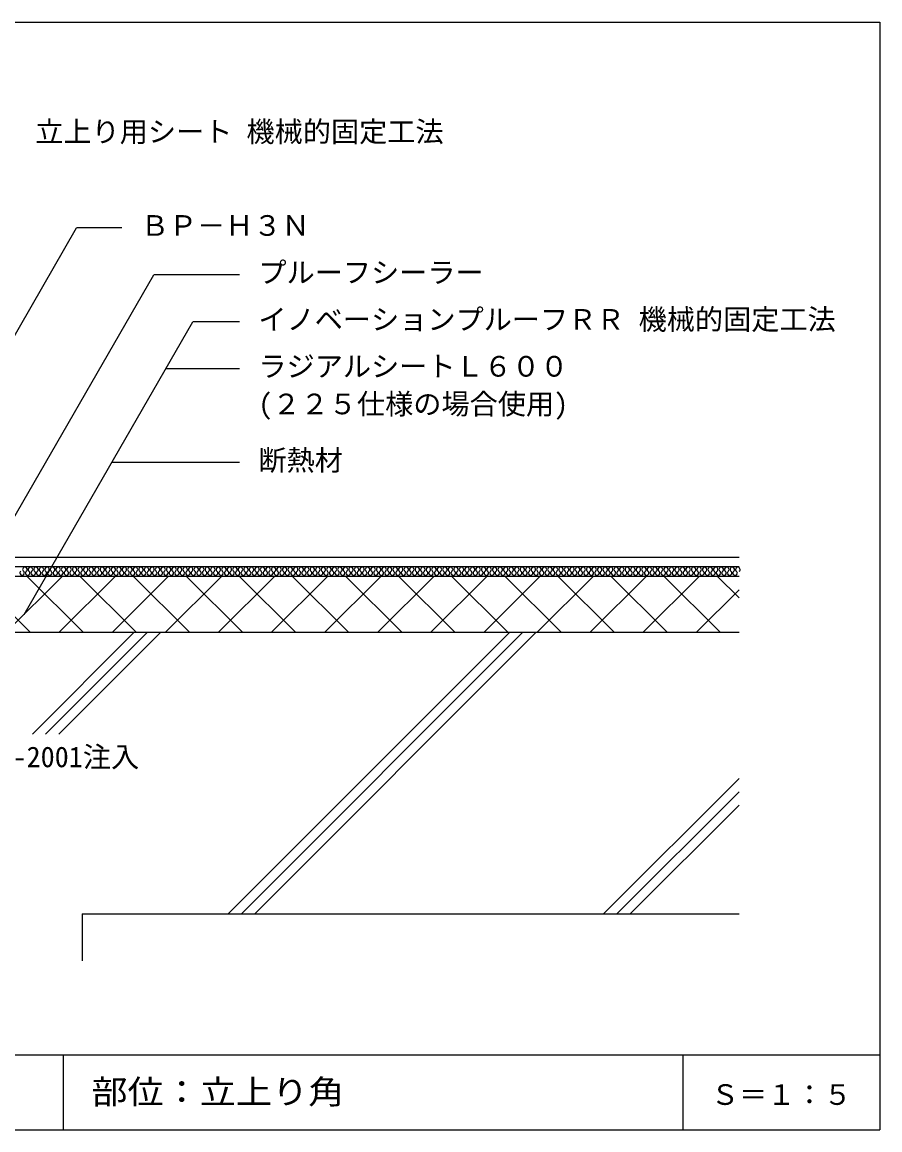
# Model space of a CAD drawing. Units: millimetres, scale not verified. Extents: x -420 to 380, y -303 to 287.
# Drawn here: x -77 to 380, y -303 to 287 of the extents above; entities that cross this region are included whole.
import ezdxf
from ezdxf.enums import TextEntityAlignment as Align

# ---------------------------------------------------------------- set-up
doc = ezdxf.new("R2010")
doc.units = ezdxf.units.MM
doc.header["$LTSCALE"] = 5
for name, color, linetype in [('2-2_in line', 7, 'Continuous'), ('2-3', 3, 'Continuous'), ('2-4_out line', 2, 'Continuous'), ('2-A_moji', 7, 'Continuous'), ('2-D_ハッチ他', 4, 'Continuous'), ('2-E_con他', 4, 'Continuous'), ('F-2', 7, 'Continuous'), ('F-5', 6, 'Continuous'), ('F-7', 1, 'Continuous'), ('F-A', 7, 'Continuous')]:
    doc.layers.add(name, color=color, linetype=linetype)
doc.styles.add('HG丸ｺﾞｼｯｸM-PRO', font='')
doc.styles.add('ＭＳ ゴシック', font='')
doc.styles.get('HG丸ｺﾞｼｯｸM-PRO').set_extended_font_data('HG丸ｺﾞｼｯｸM-PRO')
doc.styles.get('ＭＳ ゴシック').set_extended_font_data('MS Gothic')

msp = doc.modelspace()

# ---------------------------------------------------------------- linework, layer by layer
at = {"layer": '2-2_in line'}
for p, q in [((-158.605, -2.935), (305.28, -2.935)), ((-158.605, -7.935), (305.28, -7.935)), ((-194.72, -37.935), (305.28, -37.935))]:
    msp.add_line(p, q, dxfattribs=at)
at = {"layer": '2-3'}
for q in [(-44.72, -212.935), (305.28, -187.935)]:
    msp.add_line((-44.72, -187.935), q, dxfattribs=at)
at = {"layer": '2-4_out line'}
msp.add_line((-88.812, 2.065), (305.28, 2.065), dxfattribs=at)
at = {"layer": '2-A_moji'}
for p, q in [((-147.528, 4.316), (-47.567, 177.455)), ((-23.42, 177.455), (-47.567, 177.455)), ((-88.428, 10.518), (-6.481, 152.455)), ((39.236, 152.455), (-6.481, 152.455)), ((-75.556, -28.356), (14.401, 127.455)), ((39.236, 127.455), (14.401, 127.455)), ((39.236, 102.455), (-0.032, 102.455)), ((39.236, 52.455), (-28.9, 52.455))]:
    msp.add_line(p, q, dxfattribs=at)
at = {"layer": '2-D_ハッチ他'}
for p, q in [((-102.403, -7.935), (-72.403, -37.935)), ((-85.135, -37.935), (-55.135, -7.935)), ((-74.119, -7.935), (-44.119, -37.935)), ((-56.851, -37.935), (-26.851, -7.935)), ((-45.834, -7.935), (-15.834, -37.935)), ((-28.566, -37.935), (1.434, -7.935)), ((-17.55, -7.935), (12.45, -37.935)), ((-0.282, -37.935), (29.718, -7.935)), ((10.734, -7.935), (40.734, -37.935)), ((28.002, -37.935), (58.002, -7.935)), ((39.018, -7.935), (69.018, -37.935)), ((56.286, -37.935), (86.286, -7.935)), ((67.303, -7.935), (97.303, -37.935)), ((84.571, -37.935), (114.571, -7.935)), ((95.587, -7.935), (125.587, -37.935)), ((112.855, -37.935), (142.855, -7.935)), ((123.871, -7.935), (153.871, -37.935)), ((141.139, -37.935), (171.139, -7.935)), ((152.156, -7.935), (182.156, -37.935)), ((169.423, -37.935), (199.423, -7.935)), ((180.44, -7.935), (210.44, -37.935)), ((197.708, -37.935), (227.708, -7.935)), ((208.724, -7.935), (238.724, -37.935)), ((225.992, -37.935), (255.992, -7.935)), ((237.008, -7.935), (267.008, -37.935)), ((254.276, -37.935), (284.276, -7.935)), ((265.293, -7.935), (295.293, -37.935)), ((293.577, -7.935), (305.28, -19.638)), ((282.561, -37.935), (305.28, -15.215))]:
    msp.add_line(p, q, dxfattribs=at)
for centre, start, end in [((-76.606, -6.393), 127.52351, 52.47649), ((-75.134, -4.477), 307.52351, 232.47649), ((-73.662, -6.393), 127.52351, 52.47649), ((-72.191, -4.477), 307.52351, 232.47649), ((-70.719, -6.393), 127.52351, 52.47649), ((-69.247, -4.477), 307.52351, 232.47649), ((-67.775, -6.393), 127.52351, 52.47649), ((-66.303, -4.477), 307.52351, 232.47649), ((-64.831, -6.393), 127.52351, 52.47649), ((-63.359, -4.477), 307.52351, 232.47649), ((-61.887, -6.393), 127.52351, 52.47649), ((-60.415, -4.477), 307.52351, 232.47649), ((-58.943, -6.393), 127.52351, 52.47649), ((-57.471, -4.477), 307.52351, 232.47649), ((-55.999, -6.393), 127.52351, 52.47649), ((-54.527, -4.477), 307.52351, 232.47649), ((-53.055, -6.393), 127.52351, 52.47649), ((-51.583, -4.477), 307.52351, 232.47649), ((-50.111, -6.393), 127.52351, 52.47649), ((-48.639, -4.477), 307.52351, 232.47649), ((-47.167, -6.393), 127.52351, 52.47649), ((-45.695, -4.477), 307.52351, 232.47649), ((-44.223, -6.393), 127.52351, 52.47649), ((-42.751, -4.477), 307.52351, 232.47649), ((-41.279, -6.393), 127.52351, 52.47649), ((-39.807, -4.477), 307.52351, 232.47649), ((-38.335, -6.393), 127.52351, 52.47649), ((-36.863, -4.477), 307.52351, 232.47649), ((-35.392, -6.393), 127.52351, 52.47649), ((-33.92, -4.477), 307.52351, 232.47649), ((-32.448, -6.393), 127.52351, 52.47649), ((-30.976, -4.477), 307.52351, 232.47649), ((-29.504, -6.393), 127.52351, 52.47649), ((-28.032, -4.477), 307.52351, 232.47649), ((-26.56, -6.393), 127.52351, 52.47649), ((-25.088, -4.477), 307.52351, 232.47649), ((-23.616, -6.393), 127.52351, 52.47649), ((-22.144, -4.477), 307.52351, 232.47649), ((-20.672, -6.393), 127.52351, 52.47649), ((-19.2, -4.477), 307.52351, 232.47649), ((-17.728, -6.393), 127.52351, 52.47649), ((-16.256, -4.477), 307.52351, 232.47649), ((-14.784, -6.393), 127.52351, 52.47649), ((-13.312, -4.477), 307.52351, 232.47649), ((-11.84, -6.393), 127.52351, 52.47649), ((-10.368, -4.477), 307.52351, 232.47649), ((-8.896, -6.393), 127.52351, 52.47649), ((-7.424, -4.477), 307.52351, 232.47649), ((-5.952, -6.393), 127.52351, 52.47649), ((-4.48, -4.477), 307.52351, 232.47649), ((-3.008, -6.393), 127.52351, 52.47649), ((-1.536, -4.477), 307.52351, 232.47649), ((-0.064, -6.393), 127.52351, 52.47649), ((1.407, -4.477), 307.52351, 232.47649), ((2.879, -6.393), 127.52351, 52.47649), ((4.351, -4.477), 307.52351, 232.47649), ((5.823, -6.393), 127.52351, 52.47649), ((7.295, -4.477), 307.52351, 232.47649), ((8.767, -6.393), 127.52351, 52.47649), ((10.239, -4.477), 307.52351, 232.47649), ((11.711, -6.393), 127.52351, 52.47649), ((13.183, -4.477), 307.52351, 232.47649), ((14.655, -6.393), 127.52351, 52.47649), ((16.127, -4.477), 307.52351, 232.47649), ((17.599, -6.393), 127.52351, 52.47649), ((19.071, -4.477), 307.52351, 232.47649), ((20.543, -6.393), 127.52351, 52.47649), ((22.015, -4.477), 307.52351, 232.47649), ((23.487, -6.393), 127.52351, 52.47649), ((24.959, -4.477), 307.52351, 232.47649), ((26.431, -6.393), 127.52351, 52.47649), ((27.903, -4.477), 307.52351, 232.47649), ((29.375, -6.393), 127.52351, 52.47649), ((30.847, -4.477), 307.52351, 232.47649), ((32.319, -6.393), 127.52351, 52.47649), ((33.791, -4.477), 307.52351, 232.47649), ((35.263, -6.393), 127.52351, 52.47649), ((36.735, -4.477), 307.52351, 232.47649), ((38.206, -6.393), 127.52351, 52.47649), ((39.678, -4.477), 307.52351, 232.47649), ((41.15, -6.393), 127.52351, 52.47649), ((42.622, -4.477), 307.52351, 232.47649), ((44.094, -6.393), 127.52351, 52.47649), ((45.566, -4.477), 307.52351, 232.47649), ((47.038, -6.393), 127.52351, 52.47649), ((48.51, -4.477), 307.52351, 232.47649), ((49.982, -6.393), 127.52351, 52.47649), ((51.454, -4.477), 307.52351, 232.47649), ((52.926, -6.393), 127.52351, 52.47649), ((54.398, -4.477), 307.52351, 232.47649), ((55.87, -6.393), 127.52351, 52.47649), ((57.342, -4.477), 307.52351, 232.47649), ((58.814, -6.393), 127.52351, 52.47649), ((60.286, -4.477), 307.52351, 232.47649), ((61.758, -6.393), 127.52351, 52.47649), ((63.23, -4.477), 307.52351, 232.47649), ((64.702, -6.393), 127.52351, 52.47649), ((66.174, -4.477), 307.52351, 232.47649), ((67.646, -6.393), 127.52351, 52.47649), ((69.118, -4.477), 307.52351, 232.47649), ((70.59, -6.393), 127.52351, 52.47649), ((72.062, -4.477), 307.52351, 232.47649), ((73.534, -6.393), 127.52351, 52.47649), ((75.005, -4.477), 307.52351, 232.47649), ((76.477, -6.393), 127.52351, 52.47649), ((77.949, -4.477), 307.52351, 232.47649), ((79.421, -6.393), 127.52351, 52.47649), ((80.893, -4.477), 307.52351, 232.47649), ((82.365, -6.393), 127.52351, 52.47649), ((83.837, -4.477), 307.52351, 232.47649), ((85.309, -6.393), 127.52351, 52.47649), ((86.781, -4.477), 307.52351, 232.47649), ((88.253, -6.393), 127.52351, 52.47649), ((89.725, -4.477), 307.52351, 232.47649), ((91.197, -6.393), 127.52351, 52.47649), ((92.669, -4.477), 307.52351, 232.47649), ((94.141, -6.393), 127.52351, 52.47649), ((95.613, -4.477), 307.52351, 232.47649), ((97.085, -6.393), 127.52351, 52.47649), ((98.557, -4.477), 307.52351, 232.47649), ((100.029, -6.393), 127.52351, 52.47649), ((101.501, -4.477), 307.52351, 232.47649), ((102.973, -6.393), 127.52351, 52.47649), ((104.445, -4.477), 307.52351, 232.47649), ((105.917, -6.393), 127.52351, 52.47649), ((107.389, -4.477), 307.52351, 232.47649), ((108.861, -6.393), 127.52351, 52.47649), ((110.333, -4.477), 307.52351, 232.47649), ((111.804, -6.393), 127.52351, 52.47649), ((113.276, -4.477), 307.52351, 232.47649), ((114.748, -6.393), 127.52351, 52.47649), ((116.22, -4.477), 307.52351, 232.47649), ((117.692, -6.393), 127.52351, 52.47649), ((119.164, -4.477), 307.52351, 232.47649), ((120.636, -6.393), 127.52351, 52.47649), ((122.108, -4.477), 307.52351, 232.47649), ((123.58, -6.393), 127.52351, 52.47649), ((125.052, -4.477), 307.52351, 232.47649), ((126.524, -6.393), 127.52351, 52.47649), ((127.996, -4.477), 307.52351, 232.47649), ((129.468, -6.393), 127.52351, 52.47649), ((130.94, -4.477), 307.52351, 232.47649), ((132.412, -6.393), 127.52351, 52.47649), ((133.884, -4.477), 307.52351, 232.47649), ((135.356, -6.393), 127.52351, 52.47649), ((136.828, -4.477), 307.52351, 232.47649), ((138.3, -6.393), 127.52351, 52.47649), ((139.772, -4.477), 307.52351, 232.47649), ((141.244, -6.393), 127.52351, 52.47649), ((142.716, -4.477), 307.52351, 232.47649), ((144.188, -6.393), 127.52351, 52.47649), ((145.66, -4.477), 307.52351, 232.47649), ((147.132, -6.393), 127.52351, 52.47649), ((148.603, -4.477), 307.52351, 232.47649), ((150.075, -6.393), 127.52351, 52.47649), ((151.547, -4.477), 307.52351, 232.47649), ((153.019, -6.393), 127.52351, 52.47649), ((154.491, -4.477), 307.52351, 232.47649), ((155.963, -6.393), 127.52351, 52.47649), ((157.435, -4.477), 307.52351, 232.47649), ((158.907, -6.393), 127.52351, 52.47649), ((160.379, -4.477), 307.52351, 232.47649), ((161.851, -6.393), 127.52351, 52.47649), ((163.323, -4.477), 307.52351, 232.47649), ((164.795, -6.393), 127.52351, 52.47649), ((166.267, -4.477), 307.52351, 232.47649), ((167.739, -6.393), 127.52351, 52.47649), ((169.211, -4.477), 307.52351, 232.47649), ((170.683, -6.393), 127.52351, 52.47649), ((172.155, -4.477), 307.52351, 232.47649), ((173.627, -6.393), 127.52351, 52.47649), ((175.099, -4.477), 307.52351, 232.47649), ((176.571, -6.393), 127.52351, 52.47649), ((178.043, -4.477), 307.52351, 232.47649), ((179.515, -6.393), 127.52351, 52.47649), ((180.987, -4.477), 307.52351, 232.47649), ((182.459, -6.393), 127.52351, 52.47649), ((183.931, -4.477), 307.52351, 232.47649), ((185.402, -6.393), 127.52351, 52.47649), ((186.874, -4.477), 307.52351, 232.47649), ((188.346, -6.393), 127.52351, 52.47649), ((189.818, -4.477), 307.52351, 232.47649), ((191.29, -6.393), 127.52351, 52.47649), ((192.762, -4.477), 307.52351, 232.47649), ((194.234, -6.393), 127.52351, 52.47649), ((195.706, -4.477), 307.52351, 232.47649), ((197.178, -6.393), 127.52351, 52.47649), ((198.65, -4.477), 307.52351, 232.47649), ((200.122, -6.393), 127.52351, 52.47649), ((201.594, -4.477), 307.52351, 232.47649), ((203.066, -6.393), 127.52351, 52.47649), ((204.538, -4.477), 307.52351, 232.47649), ((206.01, -6.393), 127.52351, 52.47649), ((207.482, -4.477), 307.52351, 232.47649), ((208.954, -6.393), 127.52351, 52.47649), ((210.426, -4.477), 307.52351, 232.47649), ((211.898, -6.393), 127.52351, 52.47649), ((213.37, -4.477), 307.52351, 232.47649), ((214.842, -6.393), 127.52351, 52.47649), ((216.314, -4.477), 307.52351, 232.47649), ((217.786, -6.393), 127.52351, 52.47649), ((219.258, -4.477), 307.52351, 232.47649), ((220.73, -6.393), 127.52351, 52.47649), ((222.201, -4.477), 307.52351, 232.47649), ((223.673, -6.393), 127.52351, 52.47649), ((225.145, -4.477), 307.52351, 232.47649), ((226.617, -6.393), 127.52351, 52.47649), ((228.089, -4.477), 307.52351, 232.47649), ((229.561, -6.393), 127.52351, 52.47649), ((231.033, -4.477), 307.52351, 232.47649), ((232.505, -6.393), 127.52351, 52.47649), ((233.977, -4.477), 307.52351, 232.47649), ((235.449, -6.393), 127.52351, 52.47649), ((236.921, -4.477), 307.52351, 232.47649), ((238.393, -6.393), 127.52351, 52.47649), ((239.865, -4.477), 307.52351, 232.47649), ((241.337, -6.393), 127.52351, 52.47649), ((242.809, -4.477), 307.52351, 232.47649), ((244.281, -6.393), 127.52351, 52.47649), ((245.753, -4.477), 307.52351, 232.47649), ((247.225, -6.393), 127.52351, 52.47649), ((248.697, -4.477), 307.52351, 232.47649), ((250.169, -6.393), 127.52351, 52.47649), ((251.641, -4.477), 307.52351, 232.47649), ((253.113, -6.393), 127.52351, 52.47649), ((254.585, -4.477), 307.52351, 232.47649), ((256.057, -6.393), 127.52351, 52.47649), ((257.529, -4.477), 307.52351, 232.47649), ((259, -6.393), 127.52351, 52.47649), ((260.472, -4.477), 307.52351, 232.47649), ((261.944, -6.393), 127.52351, 52.47649), ((263.416, -4.477), 307.52351, 232.47649), ((264.888, -6.393), 127.52351, 52.47649), ((266.36, -4.477), 307.52351, 232.47649), ((267.832, -6.393), 127.52351, 52.47649), ((269.304, -4.477), 307.52351, 232.47649), ((270.776, -6.393), 127.52351, 52.47649), ((272.248, -4.477), 307.52351, 232.47649), ((273.72, -6.393), 127.52351, 52.47649), ((275.192, -4.477), 307.52351, 232.47649), ((276.664, -6.393), 127.52351, 52.47649), ((278.136, -4.477), 307.52351, 232.47649), ((279.608, -6.393), 127.52351, 52.47649), ((281.08, -4.477), 307.52351, 232.47649), ((282.552, -6.393), 127.52351, 52.47649), ((284.024, -4.477), 307.52351, 232.47649), ((285.496, -6.393), 127.52351, 52.47649), ((286.968, -4.477), 307.52351, 232.47649), ((288.44, -6.393), 127.52351, 52.47649), ((289.912, -4.477), 307.52351, 232.47649), ((291.384, -6.393), 127.52351, 52.47649), ((292.856, -4.477), 307.52351, 232.47649), ((294.328, -6.393), 127.52351, 52.47649), ((295.799, -4.477), 307.52351, 232.47649), ((297.271, -6.393), 127.52351, 52.47649), ((298.743, -4.477), 307.52351, 232.47649), ((300.215, -6.393), 127.52351, 52.47649), ((301.687, -4.477), 307.52351, 232.47649), ((303.159, -6.393), 127.52351, 52.47649), ((304.631, -4.477), 307.52351, 232.47649)]:
    msp.add_arc(centre, 1.208, start, end, dxfattribs=at)
at = {"layer": '2-E_con他'}
for p, q in [((-71.156, -92.205), (-16.886, -37.935)), ((-64.085, -92.205), (-9.815, -37.935)), ((-57.014, -92.205), (-2.744, -37.935)), ((33.114, -187.935), (183.114, -37.935)), ((40.185, -187.935), (190.185, -37.935)), ((47.256, -187.935), (197.256, -37.935)), ((233.114, -187.935), (305.28, -115.768)), ((240.185, -187.935), (305.28, -122.839)), ((247.256, -187.935), (305.28, -129.91))]:
    msp.add_line(p, q, dxfattribs=at)
at = {"layer": 'F-2'}
for p, q in [((-54.72, -262.935), (-54.72, -302.935)), ((275.28, -262.935), (275.28, -302.935))]:
    msp.add_line(p, q, dxfattribs=at)
at = {"layer": 'F-5'}
msp.add_line((-419.72, -262.935), (380.28, -262.935), dxfattribs=at)
at = {"layer": 'F-7'}
for p, q in [((-419.72, 287.065), (380.28, 287.065)), ((380.28, 287.065), (380.28, -302.935)), ((-419.72, -302.935), (380.28, -302.935))]:
    msp.add_line(p, q, dxfattribs=at)

# ---------------------------------------------------------------- texts
at = {"layer": '2-A_moji', "style": 'ＭＳ ゴシック'}
for s, p in [('立上り用シート 機械的固定工法', (-69.633, 219.955)), ('ＢＰ－Ｈ３Ｎ', (-13.42, 169.955)), ('プルーフシーラー', (49.236, 144.955)), ('イノベーションプルーフＲＲ 機械的固定工法', (49.236, 119.955)), ('ラジアルシートＬ６００', (49.236, 94.955)), ('(２２５仕様の場合使用)', (49.236, 74.895)), ('断熱材', (49.236, 44.955)), ('ＥＬ-2001注入', (-111.728, -113.075))]:
    msp.add_text(s, height=11, dxfattribs=at).set_placement(p, align=Align.BOTTOM_LEFT)
at = {"layer": 'F-A', "style": 'HG丸ｺﾞｼｯｸM-PRO', "width": 1.1}
msp.add_text('部位：立上り角', height=12.83, dxfattribs=at).set_placement((-39.72, -292.935), align=Align.BOTTOM_LEFT)
at = {"layer": 'F-A', "style": 'HG丸ｺﾞｼｯｸM-PRO'}
msp.add_text('Ｓ＝１：５', height=11, dxfattribs=at).set_placement((290.28, -292.935), align=Align.BOTTOM_LEFT)

doc.saveas('drawing.dxf')
